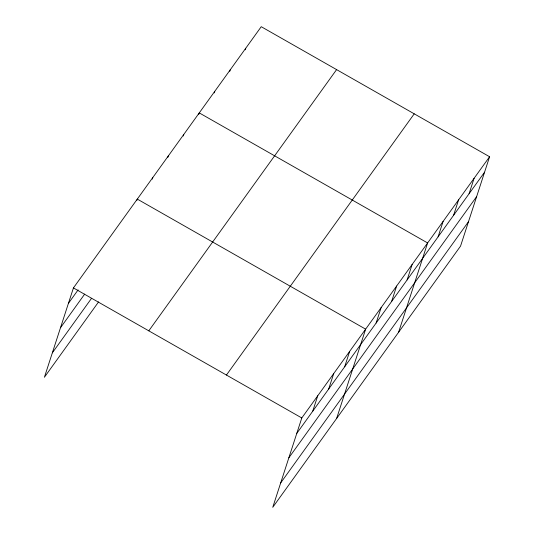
<?xml version="1.0" encoding="UTF-8"?>
<svg xmlns="http://www.w3.org/2000/svg" width="534" height="534" viewBox="0 0 534 534"><rect width="100%" height="100%" fill="white"/><g stroke="black" fill="none" stroke-linecap="round" stroke-linejoin="round"><path stroke-width="0.8" d="M489.591 156.749L301.79 417.962L272.761 507.3L460.562 246.081L489.591 156.749L261.239 26.7L73.438 287.919L44.409 377.251L98.59 301.897M136.791 200.644L137.291 199.102L365.643 329.151L336.614 418.489M152.283 179.097L152.784 177.555M167.776 157.543L168.277 156.001M183.269 135.996L183.769 134.455M198.761 114.443L199.262 112.901L427.614 242.95L398.591 332.288M214.254 92.896L214.755 91.354M229.747 71.342L230.247 69.8M245.239 49.795L245.747 48.254M312.737 411.2L317.75 395.761M328.697 388.999L333.717 373.56M344.664 366.791L349.677 351.352M376.116 323.037L381.136 307.597M391.609 301.49L396.629 286.05M407.108 279.936L412.121 264.497M438.094 236.836L443.107 221.396M453.586 215.289L458.599 199.849M469.079 193.735L474.092 178.296M68.425 303.359L78.097 289.902M60.496 327.743L84.686 294.101M52.332 352.867L91.514 298.366M148.792 330.833L336.594 69.614M226.436 375.048L414.23 113.829M296.771 433.401L484.572 172.188M288.847 457.792L476.648 196.572M280.684 482.916L468.485 221.697M73.438 287.919L301.79 417.962"/></g></svg>
